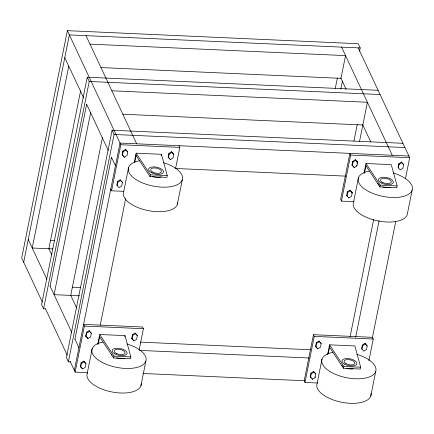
<?xml version="1.0" encoding="UTF-8"?>
<svg xmlns="http://www.w3.org/2000/svg" width="434" height="434" viewBox="0 0 434 434"><rect width="100%" height="100%" fill="white"/><g stroke="black" fill="none" stroke-linecap="round" stroke-linejoin="round"><path stroke-width="0.65" d="M359.536 51.288L360.204 47.962L358.218 43.725L67.373 30.662L21.7 258.018L42.293 301.977M23.686 262.261L69.359 34.904L360.204 47.962M68.767 66.12L32.23 248.009L52.932 248.937M48.874 248.753L80.615 90.766M378.09 90.288L87.245 77.225L41.572 304.581L43.557 308.824L45.586 308.916M43.557 308.824L89.23 81.467L87.245 77.225M50.105 286.18L86.648 104.29M90.619 112.769L54.082 294.659L79.52 295.804M70.731 295.408L102.467 137.415M402.92 143.301L112.075 130.238L66.402 357.594L68.388 361.837L70.416 361.929M68.388 361.837L114.061 134.48L112.075 130.238M74.941 339.193L111.478 157.303M74.344 370.408L120.023 143.052L408.882 156.023M87.212 372.649L75.142 372.106L84.391 326.064L83.594 324.366L142.602 327.014L143.394 328.712L139.168 349.761M123.636 191.329L111.565 190.786L120.815 144.744L67.373 30.662M85.726 335.987L86.453 332.373L89.1 330.675L91.346 333.252L90.619 336.865L87.966 338.563L85.726 335.987L87.966 338.563M122.149 154.667L122.876 151.059L125.524 149.356L127.77 151.938L127.043 155.546L124.39 157.249L122.149 154.667L124.39 157.249M86.04 336.659L86.767 333.046L86.453 332.373M122.464 155.339L123.191 151.732L122.876 151.059M80.382 366.426L81.104 362.813L83.757 361.115L85.997 363.692L85.276 367.305L82.623 369.003L80.382 366.426L82.623 369.003M117.527 181.499L116.806 185.106L119.046 187.689L121.699 185.985L122.421 182.378L120.18 179.795L117.527 181.499L117.847 182.172L117.12 185.779M80.697 367.099L81.418 363.486L81.104 362.813M87.223 373.305L92.154 348.762M128.578 167.448L123.647 191.991A27.597 12.624 11.4 0 0 148.428 210.658A27.597 12.624 11.4 0 0 177.669 202.445M100.232 325.185L125.703 198.398M97.753 344.227L99.706 334.495L124.992 335.628L130.84 356.911L130.477 358.717L113.616 357.958L99.343 336.296L99.663 336.974L98.198 344.238M134.307 162.251L136.13 153.175L161.421 154.314L167.264 175.596L166.9 177.398L150.039 176.643L135.771 154.981L136.086 155.654L134.757 162.262M113.616 357.958L113.979 356.157L99.706 334.495M150.039 176.643L150.403 174.837L136.13 153.175M124.753 336.833L124.992 335.628M161.177 155.518L161.421 154.314M131.741 338.352L132.462 334.744L135.115 333.041L137.356 335.623L136.634 339.231L133.981 340.934L131.741 338.352L133.981 340.934M168.164 157.037L168.886 153.424L171.538 151.726L173.779 154.303L173.058 157.916L170.405 159.614L168.164 157.037L170.405 159.614M132.055 339.025L132.777 335.417L132.462 334.744M168.479 157.71L169.206 154.097L168.886 153.424M175.591 168.446L179.817 147.397L179.025 145.699M140.92 385.717L145.851 361.175M177.343 204.403L182.275 179.86M335.254 88.541L337.386 77.919M340.826 89.057L342.426 81.093M368.889 360.741L373.251 339.035L372.459 337.337L313.456 334.69L304.207 380.732L304.999 382.43L317.737 383M304.999 382.43L314.249 336.388L313.456 334.69M341.422 201.11L350.672 155.068L349.88 153.376L340.63 199.418L341.422 201.11L354.16 201.685M353.922 141.077L357.258 124.482M316.31 342.697L315.583 346.31L317.824 348.887L320.476 347.189L321.203 343.576L318.957 340.999L316.31 342.697L316.625 343.37L315.898 346.983M352.007 164.991L352.733 161.383L355.386 159.679L357.627 162.262L356.9 165.869L354.247 167.573L352.007 164.991L354.247 167.573M352.321 165.663L353.048 162.056L352.733 161.383M310.239 376.75L310.961 373.137L313.614 371.439L315.854 374.016L315.133 377.629L312.48 379.327L310.239 376.75L311.2 377.699M346.663 195.43L347.39 191.823L350.037 190.119L352.283 192.701L351.556 196.309L348.903 198.012L346.663 195.43L347.623 196.385M310.554 377.423L311.281 373.81L310.961 373.137M346.978 196.103L347.705 192.495L347.39 191.823M359.498 141.593L367.397 102.261L111.836 90.782M356.949 163.396L357.312 161.589M351.724 193.233L351.963 192.029M322.012 359.086L317.08 383.629A27.597 12.624 11.4 0 0 342.572 402.426A27.597 12.624 11.4 0 0 371.059 393.405M358.435 177.772L353.504 202.315A27.597 12.624 11.4 0 0 376.164 220.532A27.597 12.624 11.4 0 0 407.2 214.727L412.132 190.184M327.61 354.551L329.563 344.818L354.855 345.952L360.697 367.235L360.334 369.041L343.473 368.282L329.2 346.62L329.52 347.298L328.191 353.9M364.034 173.231L365.987 163.499L391.278 164.638L397.121 185.92L396.757 187.721L379.896 186.967L365.629 165.305L365.943 165.978L364.484 173.247M343.473 368.282L343.836 366.48L329.563 344.818M379.896 186.967L380.26 185.161L365.987 163.499M350.086 336.811L373.69 219.316M355.658 337.326L379.132 220.499M362.319 345.068L361.598 348.676L363.838 351.258L366.491 349.554L367.213 345.947L364.972 343.365L362.319 345.068L362.64 345.741L361.913 349.348M398.748 163.748L398.021 167.361L400.262 169.938L402.915 168.24L403.642 164.627L401.396 162.05L398.748 163.748L399.063 164.421L398.336 168.034M372.307 338.075L395.781 221.242M405.448 178.77L409.674 157.721L358.218 47.876M370.777 396.041L375.708 371.499M123.191 151.732L125.844 150.028L127.77 151.938M117.847 182.172L120.495 180.468L122.421 182.378M169.206 154.097L171.853 152.399L173.779 154.303M86.767 333.046L89.415 331.348L91.346 333.252M353.048 162.056L355.701 160.352L357.627 162.262M347.705 192.495L350.352 190.792L352.283 192.701M81.418 363.486L84.071 361.788L85.997 363.692M399.063 164.421L401.71 162.723L403.642 164.627M132.777 335.417L135.43 333.713L137.356 335.623M316.625 343.37L319.278 341.672L321.203 343.576M311.281 373.81L313.928 372.112L315.854 374.016M362.64 345.741L365.287 344.037L367.213 345.947M89.984 44.132L345.545 55.612L340.978 78.348L100.965 67.568M89.23 81.467L380.075 94.525M122.817 114.218L362.829 124.997M114.061 134.48L404.906 147.544M120.815 144.744L179.817 147.397M350.672 155.068L409.674 157.721M175.374 168.479L345.746 176.128M150.403 174.837L167.264 175.596M380.26 185.161L397.121 185.92M50.311 240.517L54.369 240.696M72.163 287.167L80.279 287.53M84.391 326.064L143.394 328.712M314.249 336.388L373.251 339.035M140.269 342.122L310.641 349.777M139.509 350.395L309.209 358.017M113.979 356.157L130.84 356.911M343.836 366.48L360.697 367.235M143.057 373.495L304.641 380.754M316.066 346.788L317.824 348.887M401.396 162.05L401.71 162.723M341.574 47.127L392.233 155.274M340.728 77.805L346.164 89.415M362.477 124.243L370.777 141.961M355.386 159.679L355.701 160.352M356.585 165.197L356.9 165.869M350.037 190.119L350.352 190.792M348.589 197.34L348.903 198.012M364.972 343.365L365.287 344.037M318.957 340.999L319.278 341.672M313.614 371.439L313.928 372.112M314.818 376.951L315.133 377.629M312.165 378.654L312.48 379.327M171.538 151.726L171.853 152.399M86.008 35.648L136.672 143.795M125.524 149.356L125.844 150.028M64.791 57.635L83.681 97.965M86.545 104.073L108.299 150.511M111.446 157.233L115.455 165.788M120.18 179.795L120.495 180.468M110.773 189.094L111.565 190.786M135.115 333.041L135.43 333.713M89.1 330.675L89.415 331.348M48.624 248.215L51.771 254.937M70.661 295.261L76.672 308.097M28.253 239.525L46.856 279.241M50.008 285.963L71.756 332.395M74.908 339.117L78.912 347.672M83.757 361.115L84.071 361.788M45.44 308.699L67.194 355.131M70.053 361.245L75.142 372.106M393.253 172.971A27.597 12.624 11.4 0 1 408.974 193.987A27.597 12.624 11.4 0 1 367.245 190.727A27.597 12.624 11.4 0 1 369.258 171.099M390.687 187.276A7.611 3.483 11.4 0 1 382.859 186.94M379.229 185.106A7.611 3.483 11.4 0 1 377.83 183.181M126.967 343.967A27.597 12.624 11.4 0 1 142.694 364.978A27.597 12.624 11.4 0 1 100.965 361.717A27.597 12.624 11.4 0 1 102.977 342.09M141.245 383.759A27.597 12.624 11.4 0 1 110.827 391.734A27.597 12.624 11.4 0 1 87.69 372.285M124.406 358.272A7.611 3.483 11.4 0 1 116.578 357.936M112.01 355.142A7.611 3.483 11.4 0 1 111.549 354.171M356.824 354.29A27.597 12.624 11.4 0 1 372.551 375.301A27.597 12.624 11.4 0 1 330.822 372.041A27.597 12.624 11.4 0 1 332.835 352.413M353.281 368.846A7.611 3.483 11.4 0 1 346.435 368.26M342.806 366.426A7.611 3.483 11.4 0 1 341.867 365.466M163.39 162.647A27.597 12.624 11.4 0 1 179.117 183.663A27.597 12.624 11.4 0 1 137.388 180.403A27.597 12.624 11.4 0 1 139.401 160.775M161.264 176.79A7.611 3.483 11.4 0 1 152.394 176.41M381.188 182.953A7.611 3.483 11.4 0 0 393.302 182.654A7.611 3.483 11.4 0 0 383.189 177.213A7.611 3.483 11.4 0 0 381.188 182.953M382.495 182.394A5.501 2.517 11.4 0 0 391.24 182.177A5.501 2.517 11.4 0 0 383.944 178.249A5.501 2.517 11.4 0 0 382.495 182.394M114.907 353.943A7.611 3.483 11.4 0 0 127.016 353.645A7.611 3.483 11.4 0 0 116.909 348.209A7.611 3.483 11.4 0 0 114.907 353.943M116.214 353.385A5.501 2.517 11.4 0 0 124.959 353.167A5.501 2.517 11.4 0 0 117.657 349.24A5.501 2.517 11.4 0 0 116.214 353.385M344.764 364.267A7.611 3.483 11.4 0 0 356.878 363.969A7.611 3.483 11.4 0 0 346.766 358.533A7.611 3.483 11.4 0 0 344.764 364.267M346.072 363.708A5.501 2.517 11.4 0 0 354.817 363.491A5.501 2.517 11.4 0 0 347.515 359.564A5.501 2.517 11.4 0 0 346.072 363.708M151.33 172.629A7.611 3.483 11.4 0 0 163.444 172.331A7.611 3.483 11.4 0 0 153.332 166.889A7.611 3.483 11.4 0 0 151.33 172.629M152.638 172.07A5.501 2.517 11.4 0 0 161.383 171.853A5.501 2.517 11.4 0 0 154.081 167.925A5.501 2.517 11.4 0 0 152.638 172.07"/></g></svg>
